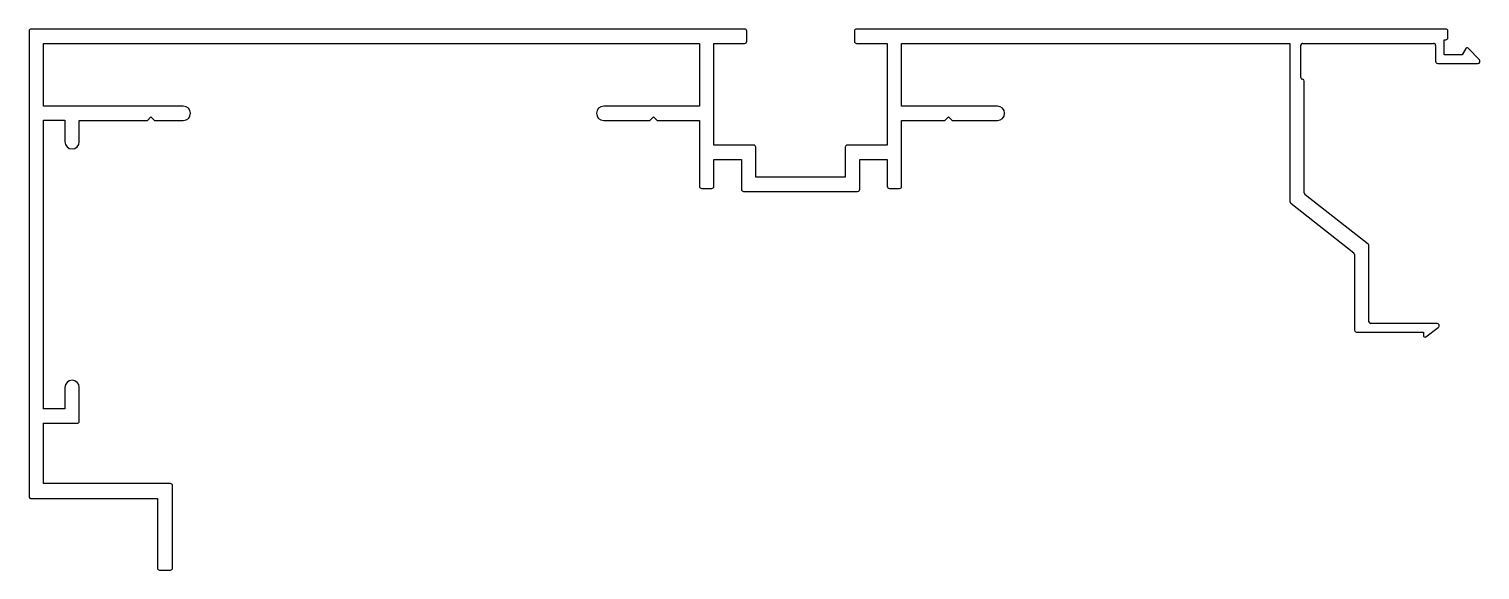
# Model space of a CAD drawing. Extents: x 1249 to 1451, y 804 to 880.
import ezdxf

# ---------------------------------------------------------------- set-up
doc = ezdxf.new("R2010")
doc.units = 0
doc.layers.get('0').update_dxf_attribs({"linetype": 'CONTINUOUS'})

msp = doc.modelspace()

# ---------------------------------------------------------------- linework, layer by layer
at = {"color": 0}
for p, q in [((1348.29, 879.58), (1248.89, 879.58)), ((1445.97, 879.58), (1363.89, 879.58)), ((1248.59, 879.28), (1248.59, 814.41)), ((1250.59, 868.83), (1250.59, 877.58)), ((1250.59, 877.58), (1342, 877.58)), ((1342, 877.58), (1342, 868.83)), ((1344.01, 863.4), (1344.01, 877.58)), ((1344.01, 877.58), (1348.29, 877.58)), ((1348.59, 877.88), (1348.59, 879.28)), ((1363.59, 879.28), (1363.59, 877.88)), ((1363.89, 877.58), (1368.16, 877.58)), ((1368.16, 877.58), (1368.16, 863.4)), ((1370.17, 868.83), (1370.17, 877.58)), ((1370.17, 877.58), (1424.27, 877.58)), ((1424.27, 877.58), (1424.27, 855.52)), ((1426.07, 877.58), (1444.27, 877.58)), ((1445.77, 875.98), (1445.77, 878.08)), ((1445.77, 878.08), (1445.97, 878.08)), ((1446.27, 878.38), (1446.27, 879.28)), ((1425.77, 872.83), (1425.77, 877.28)), ((1444.57, 877.28), (1444.57, 875.08)), ((1448.27, 875.98), (1445.77, 875.98)), ((1448.78, 876.88), (1448.27, 875.98)), ((1450.66, 875.29), (1449.1, 876.92)), ((1444.87, 874.78), (1450.45, 874.78)), ((1426.27, 856.72), (1426.27, 872.33)), ((1270.08, 868.83), (1250.59, 868.83)), ((1265.08, 866.83), (1265.58, 867.33)), ((1265.58, 867.33), (1266.08, 866.83)), ((1342, 868.83), (1328.66, 868.83)), ((1335.09, 866.83), (1335.59, 867.33)), ((1335.59, 867.33), (1336.09, 866.83)), ((1383.51, 868.83), (1370.17, 868.83)), ((1376.2, 866.83), (1376.7, 867.33)), ((1376.7, 867.33), (1377.2, 866.83)), ((1250.59, 826.61), (1250.59, 866.86)), ((1250.59, 866.86), (1253.59, 866.86)), ((1253.59, 866.86), (1253.59, 863.86)), ((1255.59, 863.86), (1255.59, 866.83)), ((1255.59, 866.83), (1265.08, 866.83)), ((1266.08, 866.83), (1270.08, 866.83)), ((1328.66, 866.83), (1335.09, 866.83)), ((1336.09, 866.83), (1342, 866.83)), ((1342, 866.83), (1342, 857.66)), ((1370.17, 857.66), (1370.17, 866.83)), ((1370.17, 866.83), (1376.2, 866.83)), ((1377.2, 866.83), (1383.51, 866.83)), ((1349.55, 863.4), (1344.01, 863.4)), ((1368.16, 863.4), (1362.62, 863.4)), ((1344.01, 857.66), (1344.01, 861.4)), ((1344.01, 861.4), (1347.84, 861.4)), ((1347.84, 861.4), (1347.84, 857.23)), ((1349.85, 858.93), (1349.85, 863.1)), ((1362.32, 863.1), (1362.32, 858.93)), ((1364.33, 857.23), (1364.33, 861.4)), ((1364.33, 861.4), (1368.16, 861.4)), ((1368.16, 861.4), (1368.16, 857.66)), ((1342.3, 857.36), (1343.71, 857.36)), ((1362.32, 858.93), (1349.85, 858.93)), ((1368.46, 857.36), (1369.87, 857.36)), ((1348.14, 856.93), (1364.03, 856.93)), ((1424.38, 855.29), (1433.15, 848.37)), ((1435.15, 849.6), (1426.38, 856.48)), ((1435.27, 838.78), (1435.27, 849.37)), ((1433.27, 848.13), (1433.27, 837.58)), ((1433.52, 837.33), (1442.87, 837.33)), ((1444.76, 838.53), (1435.52, 838.53)), ((1442.87, 837.33), (1442.87, 836.83)), ((1443.19, 836.68), (1444.94, 837.99)), ((1253.59, 829.61), (1253.59, 826.61)), ((1255.59, 824.91), (1255.59, 829.61)), ((1253.59, 826.61), (1250.59, 826.61)), ((1250.59, 816.22), (1250.59, 824.61)), ((1250.59, 824.61), (1255.29, 824.61)), ((1268.29, 816.22), (1250.59, 816.22)), ((1268.59, 804.46), (1268.59, 815.92)), ((1248.89, 814.11), (1266.47, 814.11)), ((1266.47, 814.11), (1266.47, 804.46)), ((1266.77, 804.16), (1268.29, 804.16))]:
    msp.add_line(p, q, dxfattribs=at)
for centre, radius, start, end in [((1248.89, 879.28), 0.3, 90, 180), ((1348.29, 879.28), 0.3, 360, 90), ((1363.89, 879.28), 0.3, 90, 180), ((1445.97, 879.28), 0.3, 360, 90), ((1348.29, 877.88), 0.3, 270, 0), ((1363.89, 877.88), 0.3, 180, 270), ((1426.07, 877.28), 0.3, 90, 180), ((1444.27, 877.28), 0.3, 0, 90), ((1445.97, 878.38), 0.3, 270, 360), ((1448.96, 876.78), 0.2, 43.7397, 151.6151), ((1444.87, 875.08), 0.3, 180, 270), ((1450.45, 875.08), 0.3, 270, 43.7397), ((1426.02, 872.83), 0.25, 180, 270), ((1426.02, 872.33), 0.25, 0, 90), ((1270.08, 867.83), 1, 270, 90), ((1328.66, 867.83), 1, 90, 270), ((1383.51, 867.83), 1, 270, 90), ((1254.59, 863.86), 1, 180, 0), ((1349.55, 863.1), 0.3, 360, 90), ((1362.62, 863.1), 0.3, 90, 180), ((1342.3, 857.66), 0.3, 180, 270), ((1343.71, 857.66), 0.3, 270, 0), ((1348.14, 857.23), 0.3, 180, 270), ((1364.03, 857.23), 0.3, 270, 0), ((1368.46, 857.66), 0.3, 180, 270), ((1369.87, 857.66), 0.3, 270, 0), ((1424.57, 855.52), 0.3, 180, 231.737), ((1426.57, 856.72), 0.3, 180, 231.8992), ((1434.97, 849.37), 0.3, 0, 51.8992), ((1432.97, 848.13), 0.3, 0, 51.737), ((1433.52, 837.58), 0.25, 180, 270), ((1435.52, 838.78), 0.25, 180, 270), ((1444.76, 838.23), 0.3, 306.9209, 90), ((1443.07, 836.83), 0.2, 180, 308.2319), ((1254.59, 829.61), 1, 0, 180), ((1255.29, 824.91), 0.3, 270, 0), ((1268.29, 815.92), 0.3, 0, 90), ((1248.89, 814.41), 0.3, 180, 270), ((1266.77, 804.46), 0.3, 180, 270), ((1268.29, 804.46), 0.3, 270, 0)]:
    msp.add_arc(centre, radius, start, end, dxfattribs=at)

doc.saveas('drawing.dxf')
